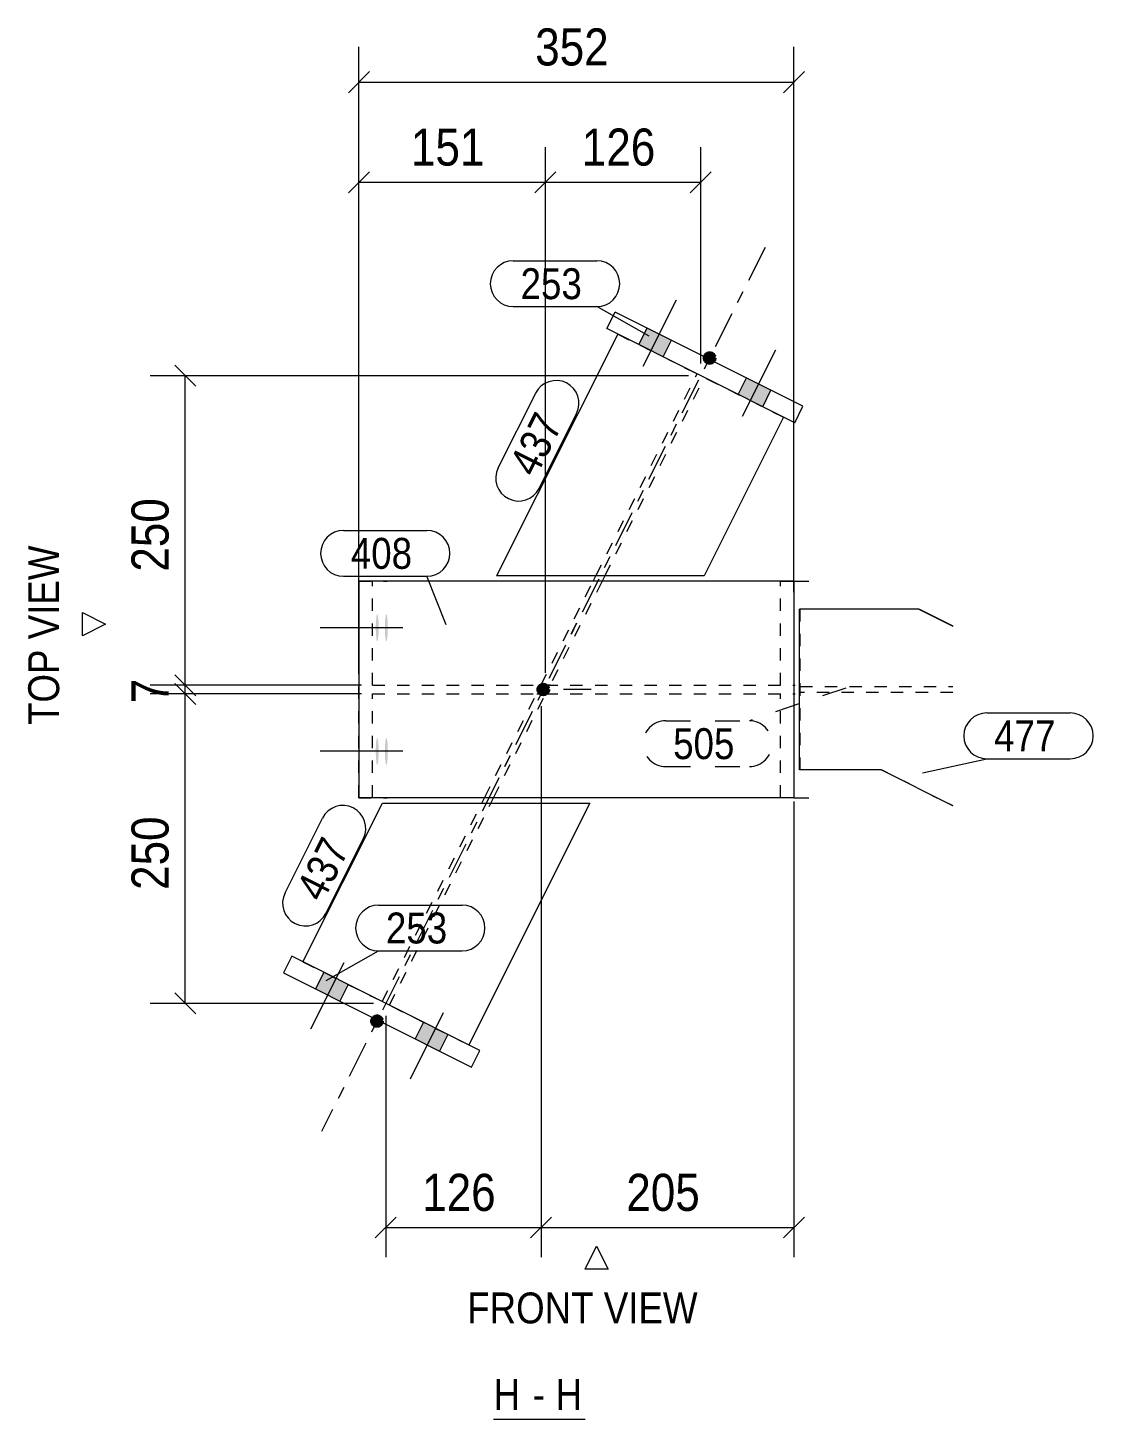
# Model space of a CAD drawing. Header units: millimetres. Extents: x 2 to 825, y 1 to 579.
# Drawn here: x 591.3 to 677.4, y 122.7 to 235.2 of the extents above; entities that cross this region are included whole.
import ezdxf

# ---------------------------------------------------------------- set-up
doc = ezdxf.new("R2010")
doc.units = ezdxf.units.MM
for name, pattern in [('XKITLINE00', [0]), ('XKITLINE01', [4, 1, -1, 1, -1]), ('XKITLINE02', [4, 2, -2]), ('XKITLINE03', [6, 3, -1, 1, -1])]:
    doc.linetypes.add(name, pattern=pattern)
for name, color, linetype, lineweight in [('Bolt', 3, 'Continuous', 0), ('Dimensions', 7, 'Continuous', 0), ('OtherObjectType', 7, 'Continuous', 0), ('Part', 2, 'Continuous', 0), ('PartMark', 7, 'Continuous', 0)]:
    doc.layers.add(name, color=color, linetype=linetype, lineweight=lineweight)
doc.styles.add('ARIAL', font='ARIAL.TTF')

# ---------------------------------------------------------------- blocks, each defined once
blk = doc.blocks.new('*A142')
at = {"layer": 'Bolt'}
for points in [[(619.43, 186.75), (619.43, 186.8), (619.43, 186.86), (619.43, 186.91), (619.43, 186.96), (619.44, 187.01), (619.44, 187.07), (619.44, 187.12), (619.44, 187.17), (619.44, 187.21), (619.45, 187.26), (619.45, 187.31), (619.45, 187.35), (619.46, 187.39), (619.46, 187.43), (619.46, 187.47), (619.47, 187.51), (619.47, 187.55), (619.48, 187.58), (619.48, 187.61), (619.49, 187.64), (619.49, 187.67), (619.5, 187.69), (619.5, 187.71), (619.51, 187.73), (619.51, 187.75), (619.52, 187.76), (619.52, 187.77), (619.53, 187.78), (619.53, 187.79), (619.54, 187.79), (619.55, 187.8), (619.55, 187.79), (619.56, 187.79), (619.56, 187.78), (619.57, 187.77), (619.57, 187.76), (619.58, 187.75), (619.58, 187.73), (619.59, 187.71), (619.6, 187.69), (619.6, 187.67), (619.61, 187.64), (619.61, 187.61), (619.61, 187.58), (619.62, 187.55), (619.62, 187.51), (619.63, 187.47), (619.63, 187.43), (619.63, 187.39), (619.64, 187.35), (619.64, 187.31), (619.64, 187.26), (619.65, 187.21), (619.65, 187.17), (619.65, 187.12), (619.65, 187.07), (619.66, 187.01), (619.66, 186.96), (619.66, 186.91), (619.66, 186.86), (619.66, 186.8), (619.66, 186.75), (619.66, 186.7), (619.66, 186.64), (619.66, 186.59), (619.66, 186.53), (619.66, 186.48), (619.66, 186.43), (619.66, 186.38), (619.65, 186.33), (619.65, 186.27), (619.65, 186.23), (619.65, 186.18), (619.64, 186.13), (619.64, 186.08), (619.64, 186.04), (619.63, 186), (619.63, 185.96), (619.63, 185.92), (619.62, 185.88), (619.62, 185.85), (619.61, 185.81), (619.61, 185.78), (619.61, 185.75), (619.6, 185.73), (619.6, 185.7), (619.59, 185.68), (619.58, 185.66), (619.58, 185.64), (619.57, 185.63), (619.57, 185.62), (619.56, 185.61), (619.56, 185.6), (619.55, 185.6), (619.55, 185.6), (619.54, 185.6), (619.53, 185.6), (619.53, 185.61), (619.52, 185.62), (619.52, 185.63), (619.51, 185.64), (619.51, 185.66), (619.5, 185.68), (619.5, 185.7), (619.49, 185.73), (619.49, 185.75), (619.48, 185.78), (619.48, 185.81), (619.47, 185.85), (619.47, 185.88), (619.46, 185.92), (619.46, 185.96), (619.46, 186), (619.45, 186.04), (619.45, 186.08), (619.45, 186.13), (619.44, 186.18), (619.44, 186.23), (619.44, 186.27), (619.44, 186.33), (619.44, 186.38), (619.43, 186.43), (619.43, 186.48), (619.43, 186.53), (619.43, 186.59), (619.43, 186.64), (619.43, 186.7)], [(620.16, 186.75), (620.17, 186.8), (620.17, 186.86), (620.17, 186.91), (620.17, 186.96), (620.17, 187.01), (620.17, 187.07), (620.17, 187.12), (620.18, 187.17), (620.18, 187.21), (620.18, 187.26), (620.18, 187.31), (620.19, 187.35), (620.19, 187.39), (620.19, 187.43), (620.2, 187.47), (620.2, 187.51), (620.21, 187.55), (620.21, 187.58), (620.22, 187.61), (620.22, 187.64), (620.23, 187.67), (620.23, 187.69), (620.24, 187.71), (620.24, 187.73), (620.25, 187.75), (620.25, 187.76), (620.26, 187.77), (620.26, 187.78), (620.27, 187.79), (620.27, 187.79), (620.28, 187.8), (620.29, 187.79), (620.29, 187.79), (620.3, 187.78), (620.3, 187.77), (620.31, 187.76), (620.31, 187.75), (620.32, 187.73), (620.32, 187.71), (620.33, 187.69), (620.33, 187.67), (620.34, 187.64), (620.34, 187.61), (620.35, 187.58), (620.35, 187.55), (620.36, 187.51), (620.36, 187.47), (620.37, 187.43), (620.37, 187.39), (620.37, 187.35), (620.38, 187.31), (620.38, 187.26), (620.38, 187.21), (620.38, 187.17), (620.39, 187.12), (620.39, 187.07), (620.39, 187.01), (620.39, 186.96), (620.39, 186.91), (620.39, 186.86), (620.39, 186.8), (620.4, 186.75), (620.4, 186.7), (620.4, 186.64), (620.39, 186.59), (620.39, 186.53), (620.39, 186.48), (620.39, 186.43), (620.39, 186.38), (620.39, 186.33), (620.39, 186.27), (620.38, 186.23), (620.38, 186.18), (620.38, 186.13), (620.38, 186.08), (620.37, 186.04), (620.37, 186), (620.37, 185.96), (620.36, 185.92), (620.36, 185.88), (620.35, 185.85), (620.35, 185.81), (620.34, 185.78), (620.34, 185.75), (620.33, 185.73), (620.33, 185.7), (620.32, 185.68), (620.32, 185.66), (620.31, 185.64), (620.31, 185.63), (620.3, 185.62), (620.3, 185.61), (620.29, 185.6), (620.29, 185.6), (620.28, 185.6), (620.27, 185.6), (620.27, 185.6), (620.26, 185.61), (620.26, 185.62), (620.25, 185.63), (620.25, 185.64), (620.24, 185.66), (620.24, 185.68), (620.23, 185.7), (620.23, 185.73), (620.22, 185.75), (620.22, 185.78), (620.21, 185.81), (620.21, 185.85), (620.2, 185.88), (620.2, 185.92), (620.19, 185.96), (620.19, 186), (620.19, 186.04), (620.18, 186.08), (620.18, 186.13), (620.18, 186.18), (620.18, 186.23), (620.17, 186.27), (620.17, 186.33), (620.17, 186.38), (620.17, 186.43), (620.17, 186.48), (620.17, 186.53), (620.17, 186.59), (620.16, 186.64), (620.16, 186.7)], [(619.43, 176.75), (619.43, 176.8), (619.43, 176.86), (619.43, 176.91), (619.43, 176.96), (619.44, 177.01), (619.44, 177.07), (619.44, 177.12), (619.44, 177.17), (619.44, 177.21), (619.45, 177.26), (619.45, 177.31), (619.45, 177.35), (619.46, 177.39), (619.46, 177.43), (619.46, 177.47), (619.47, 177.51), (619.47, 177.55), (619.48, 177.58), (619.48, 177.61), (619.49, 177.64), (619.49, 177.67), (619.5, 177.69), (619.5, 177.71), (619.51, 177.73), (619.51, 177.75), (619.52, 177.76), (619.52, 177.77), (619.53, 177.78), (619.53, 177.79), (619.54, 177.79), (619.55, 177.8), (619.55, 177.79), (619.56, 177.79), (619.56, 177.78), (619.57, 177.77), (619.57, 177.76), (619.58, 177.75), (619.58, 177.73), (619.59, 177.71), (619.6, 177.69), (619.6, 177.67), (619.61, 177.64), (619.61, 177.61), (619.61, 177.58), (619.62, 177.55), (619.62, 177.51), (619.63, 177.47), (619.63, 177.43), (619.63, 177.39), (619.64, 177.35), (619.64, 177.31), (619.64, 177.26), (619.65, 177.21), (619.65, 177.17), (619.65, 177.12), (619.65, 177.07), (619.66, 177.01), (619.66, 176.96), (619.66, 176.91), (619.66, 176.86), (619.66, 176.8), (619.66, 176.75), (619.66, 176.7), (619.66, 176.64), (619.66, 176.59), (619.66, 176.53), (619.66, 176.48), (619.66, 176.43), (619.66, 176.38), (619.65, 176.33), (619.65, 176.27), (619.65, 176.23), (619.65, 176.18), (619.64, 176.13), (619.64, 176.08), (619.64, 176.04), (619.63, 176), (619.63, 175.96), (619.63, 175.92), (619.62, 175.88), (619.62, 175.85), (619.61, 175.81), (619.61, 175.78), (619.61, 175.75), (619.6, 175.73), (619.6, 175.7), (619.59, 175.68), (619.58, 175.66), (619.58, 175.64), (619.57, 175.63), (619.57, 175.62), (619.56, 175.61), (619.56, 175.6), (619.55, 175.6), (619.55, 175.6), (619.54, 175.6), (619.53, 175.6), (619.53, 175.61), (619.52, 175.62), (619.52, 175.63), (619.51, 175.64), (619.51, 175.66), (619.5, 175.68), (619.5, 175.7), (619.49, 175.73), (619.49, 175.75), (619.48, 175.78), (619.48, 175.81), (619.47, 175.85), (619.47, 175.88), (619.46, 175.92), (619.46, 175.96), (619.46, 176), (619.45, 176.04), (619.45, 176.08), (619.45, 176.13), (619.44, 176.18), (619.44, 176.23), (619.44, 176.27), (619.44, 176.33), (619.44, 176.38), (619.43, 176.43), (619.43, 176.48), (619.43, 176.53), (619.43, 176.59), (619.43, 176.64), (619.43, 176.7)], [(620.16, 176.75), (620.17, 176.8), (620.17, 176.86), (620.17, 176.91), (620.17, 176.96), (620.17, 177.01), (620.17, 177.07), (620.17, 177.12), (620.18, 177.17), (620.18, 177.21), (620.18, 177.26), (620.18, 177.31), (620.19, 177.35), (620.19, 177.39), (620.19, 177.43), (620.2, 177.47), (620.2, 177.51), (620.21, 177.55), (620.21, 177.58), (620.22, 177.61), (620.22, 177.64), (620.23, 177.67), (620.23, 177.69), (620.24, 177.71), (620.24, 177.73), (620.25, 177.75), (620.25, 177.76), (620.26, 177.77), (620.26, 177.78), (620.27, 177.79), (620.27, 177.79), (620.28, 177.8), (620.29, 177.79), (620.29, 177.79), (620.3, 177.78), (620.3, 177.77), (620.31, 177.76), (620.31, 177.75), (620.32, 177.73), (620.32, 177.71), (620.33, 177.69), (620.33, 177.67), (620.34, 177.64), (620.34, 177.61), (620.35, 177.58), (620.35, 177.55), (620.36, 177.51), (620.36, 177.47), (620.37, 177.43), (620.37, 177.39), (620.37, 177.35), (620.38, 177.31), (620.38, 177.26), (620.38, 177.21), (620.38, 177.17), (620.39, 177.12), (620.39, 177.07), (620.39, 177.01), (620.39, 176.96), (620.39, 176.91), (620.39, 176.86), (620.39, 176.8), (620.4, 176.75), (620.4, 176.7), (620.4, 176.64), (620.39, 176.59), (620.39, 176.53), (620.39, 176.48), (620.39, 176.43), (620.39, 176.38), (620.39, 176.33), (620.39, 176.27), (620.38, 176.23), (620.38, 176.18), (620.38, 176.13), (620.38, 176.08), (620.37, 176.04), (620.37, 176), (620.37, 175.96), (620.36, 175.92), (620.36, 175.88), (620.35, 175.85), (620.35, 175.81), (620.34, 175.78), (620.34, 175.75), (620.33, 175.73), (620.33, 175.7), (620.32, 175.68), (620.32, 175.66), (620.31, 175.64), (620.31, 175.63), (620.3, 175.62), (620.3, 175.61), (620.29, 175.6), (620.29, 175.6), (620.28, 175.6), (620.27, 175.6), (620.27, 175.6), (620.26, 175.61), (620.26, 175.62), (620.25, 175.63), (620.25, 175.64), (620.24, 175.66), (620.24, 175.68), (620.23, 175.7), (620.23, 175.73), (620.22, 175.75), (620.22, 175.78), (620.21, 175.81), (620.21, 175.85), (620.2, 175.88), (620.2, 175.92), (620.19, 175.96), (620.19, 176), (620.19, 176.04), (620.18, 176.08), (620.18, 176.13), (620.18, 176.18), (620.18, 176.23), (620.17, 176.27), (620.17, 176.33), (620.17, 176.38), (620.17, 176.43), (620.17, 176.48), (620.17, 176.53), (620.17, 176.59), (620.16, 176.64), (620.16, 176.7)]]:
    blk.add_hatch(color=3, dxfattribs=at).paths.add_polyline_path(points, flags=17)
at = {"layer": 'Bolt', "color": 3, "linetype": 'XKITLINE00', "lineweight": 0}
for p, q in [((620.89, 186.7), (614.92, 186.7)), ((621.62, 186.7), (615.66, 186.7)), ((620.89, 176.7), (614.92, 176.7)), ((621.62, 176.7), (615.66, 176.7))]:
    blk.add_line(p, q, dxfattribs=at)
blk = doc.blocks.new('*A143')
at = {"layer": 'Bolt'}
for points in [[(614.56, 157.48), (615.24, 158.82), (617.2, 157.83), (616.53, 156.49)], [(622.61, 153.45), (623.28, 154.79), (625.25, 153.8), (624.58, 152.46)]]:
    blk.add_hatch(color=3, dxfattribs=at).paths.add_polyline_path(points, flags=17)
at = {"layer": 'Bolt', "color": 3, "linetype": 'XKITLINE00', "lineweight": 0}
for p, q in [((616.85, 159.58), (614.16, 154.22)), ((615.24, 158.82), (614.56, 157.48)), ((617.2, 157.83), (616.53, 156.49)), ((624.89, 155.54), (622.2, 150.18)), ((623.28, 154.79), (622.61, 153.45)), ((625.25, 153.8), (624.58, 152.46))]:
    blk.add_line(p, q, dxfattribs=at)
blk = doc.blocks.new('*A144')
at = {"layer": 'Bolt'}
for points in [[(640.7, 209.59), (641.38, 210.93), (643.34, 209.95), (642.67, 208.61)], [(648.75, 205.56), (649.42, 206.9), (651.39, 205.91), (650.72, 204.57)]]:
    blk.add_hatch(color=3, dxfattribs=at).paths.add_polyline_path(points, flags=17)
at = {"layer": 'Bolt', "color": 3, "linetype": 'XKITLINE00', "lineweight": 0}
for p, q in [((641.06, 207.85), (643.75, 213.21)), ((640.7, 209.59), (641.38, 210.93)), ((642.67, 208.61), (643.34, 209.95)), ((649.1, 203.81), (651.79, 209.18)), ((648.75, 205.56), (649.42, 206.9)), ((650.72, 204.57), (651.39, 205.91))]:
    blk.add_line(p, q, dxfattribs=at)
blk = doc.blocks.new('*A145')
at = {"layer": 'Part', "color": 7, "linetype": 'XKITLINE01', "lineweight": 0}
for p, q in [((618.06, 190.45), (620.36, 190.45)), ((618.06, 172.95), (618.06, 190.45)), ((619.16, 182.05), (619.16, 190.45)), ((652.15, 190.45), (653.25, 190.45)), ((652.15, 182.05), (652.15, 190.45)), ((653.25, 190.45), (653.25, 172.95)), ((619.16, 182.05), (653.34, 182.05)), ((619.16, 181.35), (653.34, 181.35)), ((619.16, 172.95), (619.16, 181.35)), ((652.15, 172.95), (652.15, 181.35)), ((618.06, 172.95), (620.36, 172.95)), ((653.25, 172.95), (652.15, 172.95))]:
    blk.add_line(p, q, dxfattribs=at)
at = {"layer": 'Part', "color": 2, "linetype": 'XKITLINE00', "lineweight": 0}
for p, q in [((653.25, 190.45), (654.45, 190.45)), ((653.25, 172.95), (654.45, 172.95))]:
    blk.add_line(p, q, dxfattribs=at)
at = {"layer": 'Part', "color": 7, "linetype": 'XKITLINE03', "lineweight": 0}
blk.add_line((636.85, 181.7), (634.61, 181.7), dxfattribs=at)
blk = doc.blocks.new('*A146')
at = {"layer": 'Part', "color": 2, "linetype": 'XKITLINE00', "lineweight": 0}
for p, q in [((612.65, 160.12), (611.97, 158.78)), ((612.65, 160.12), (612.65, 160.12)), ((627.84, 152.5), (612.65, 160.12)), ((611.97, 158.78), (611.97, 158.78)), ((611.97, 158.78), (627.17, 151.16)), ((627.17, 151.16), (627.84, 152.5)), ((627.84, 152.5), (627.84, 152.5)), ((627.17, 151.16), (627.17, 151.16))]:
    blk.add_line(p, q, dxfattribs=at)
blk = doc.blocks.new('*A147')
at = {"layer": 'Part', "color": 2, "linetype": 'XKITLINE00', "lineweight": 0}
for p, q in [((638.11, 210.89), (638.78, 212.23)), ((653.98, 204.61), (638.78, 212.23)), ((653.31, 203.27), (638.11, 210.89)), ((653.31, 203.27), (653.98, 204.61))]:
    blk.add_line(p, q, dxfattribs=at)
blk = doc.blocks.new('*A148')
at = {"layer": 'Part'}
for points in [[(646.4, 208.01), (646.38, 208.01), (646.35, 208.02), (646.33, 208.02), (646.31, 208.03), (646.28, 208.03), (646.26, 208.04), (646.24, 208.05), (646.21, 208.06), (646.19, 208.07), (646.17, 208.08), (646.15, 208.1), (646.13, 208.11), (646.11, 208.12), (646.09, 208.14), (646.07, 208.16), (646.06, 208.18), (646.04, 208.19), (646.03, 208.21), (646.01, 208.23), (646, 208.25), (645.99, 208.28), (645.98, 208.3), (645.97, 208.32), (645.96, 208.34), (645.95, 208.37), (645.94, 208.39), (645.94, 208.41), (645.93, 208.44), (645.93, 208.46), (645.93, 208.49), (645.93, 208.51), (645.93, 208.54), (645.93, 208.56), (645.93, 208.58), (645.94, 208.61), (645.94, 208.63), (645.95, 208.66), (645.96, 208.68), (645.97, 208.7), (645.98, 208.72), (645.99, 208.75), (646, 208.77), (646.01, 208.79), (646.03, 208.81), (646.04, 208.83), (646.06, 208.85), (646.07, 208.86), (646.09, 208.88), (646.11, 208.9), (646.13, 208.91), (646.15, 208.93), (646.17, 208.94), (646.19, 208.95), (646.21, 208.96), (646.24, 208.97), (646.26, 208.98), (646.28, 208.99), (646.31, 209), (646.33, 209), (646.35, 209.01), (646.38, 209.01), (646.4, 209.01), (646.43, 209.01), (646.45, 209.01), (646.48, 209.01), (646.5, 209.01), (646.52, 209), (646.55, 209), (646.57, 208.99), (646.6, 208.98), (646.62, 208.97), (646.64, 208.96), (646.66, 208.95), (646.68, 208.94), (646.71, 208.93), (646.73, 208.91), (646.74, 208.9), (646.76, 208.88), (646.78, 208.86), (646.8, 208.85), (646.81, 208.83), (646.83, 208.81), (646.84, 208.79), (646.86, 208.77), (646.87, 208.75), (646.88, 208.72), (646.89, 208.7), (646.9, 208.68), (646.91, 208.66), (646.91, 208.63), (646.92, 208.61), (646.92, 208.58), (646.92, 208.56), (646.93, 208.54), (646.93, 208.51), (646.93, 208.49), (646.92, 208.46), (646.92, 208.44), (646.92, 208.41), (646.91, 208.39), (646.91, 208.37), (646.9, 208.34), (646.89, 208.32), (646.88, 208.3), (646.87, 208.28), (646.86, 208.25), (646.84, 208.23), (646.83, 208.21), (646.81, 208.19), (646.8, 208.18), (646.78, 208.16), (646.76, 208.14), (646.74, 208.12), (646.73, 208.11), (646.71, 208.1), (646.68, 208.08), (646.66, 208.07), (646.64, 208.06), (646.62, 208.05), (646.6, 208.04), (646.57, 208.03), (646.55, 208.03), (646.52, 208.02), (646.5, 208.02), (646.48, 208.01), (646.45, 208.01), (646.43, 208.01)], [(632.95, 181.2), (632.93, 181.2), (632.9, 181.2), (632.88, 181.21), (632.86, 181.21), (632.83, 181.22), (632.81, 181.22), (632.79, 181.23), (632.76, 181.24), (632.74, 181.25), (632.72, 181.27), (632.7, 181.28), (632.68, 181.29), (632.66, 181.31), (632.64, 181.33), (632.62, 181.34), (632.61, 181.36), (632.59, 181.38), (632.57, 181.4), (632.56, 181.42), (632.55, 181.44), (632.54, 181.46), (632.52, 181.48), (632.51, 181.5), (632.51, 181.53), (632.5, 181.55), (632.49, 181.57), (632.49, 181.6), (632.48, 181.62), (632.48, 181.65), (632.48, 181.67), (632.48, 181.7), (632.48, 181.72), (632.48, 181.74), (632.48, 181.77), (632.49, 181.79), (632.49, 181.82), (632.5, 181.84), (632.51, 181.86), (632.51, 181.89), (632.52, 181.91), (632.54, 181.93), (632.55, 181.95), (632.56, 181.97), (632.57, 181.99), (632.59, 182.01), (632.61, 182.03), (632.62, 182.05), (632.64, 182.07), (632.66, 182.08), (632.68, 182.1), (632.7, 182.11), (632.72, 182.12), (632.74, 182.14), (632.76, 182.15), (632.79, 182.16), (632.81, 182.17), (632.83, 182.17), (632.86, 182.18), (632.88, 182.19), (632.9, 182.19), (632.93, 182.19), (632.95, 182.19), (632.98, 182.2), (633, 182.19), (633.03, 182.19), (633.05, 182.19), (633.07, 182.19), (633.1, 182.18), (633.12, 182.17), (633.14, 182.17), (633.17, 182.16), (633.19, 182.15), (633.21, 182.14), (633.23, 182.12), (633.25, 182.11), (633.27, 182.1), (633.29, 182.08), (633.31, 182.07), (633.33, 182.05), (633.35, 182.03), (633.36, 182.01), (633.38, 181.99), (633.39, 181.97), (633.41, 181.95), (633.42, 181.93), (633.43, 181.91), (633.44, 181.89), (633.45, 181.86), (633.45, 181.84), (633.46, 181.82), (633.47, 181.79), (633.47, 181.77), (633.47, 181.74), (633.48, 181.72), (633.48, 181.7), (633.48, 181.67), (633.47, 181.65), (633.47, 181.62), (633.47, 181.6), (633.46, 181.57), (633.45, 181.55), (633.45, 181.53), (633.44, 181.5), (633.43, 181.48), (633.42, 181.46), (633.41, 181.44), (633.39, 181.42), (633.38, 181.4), (633.36, 181.38), (633.35, 181.36), (633.33, 181.34), (633.31, 181.33), (633.29, 181.31), (633.27, 181.29), (633.25, 181.28), (633.23, 181.27), (633.21, 181.25), (633.19, 181.24), (633.17, 181.23), (633.14, 181.22), (633.12, 181.22), (633.1, 181.21), (633.07, 181.21), (633.05, 181.2), (633.03, 181.2), (633, 181.2), (632.98, 181.2)]]:
    blk.add_hatch(color=1, dxfattribs=at).paths.add_polyline_path(points, flags=17)
at = {"layer": 'Part', "color": 1, "linetype": 'XKITLINE03', "lineweight": 0}
blk.add_line((650.91, 217.45), (628.49, 172.76), dxfattribs=at)
at = {"layer": 'Part', "color": 2, "linetype": 'XKITLINE00', "lineweight": 0}
for p, q in [((639.01, 210.44), (629.2, 190.89)), ((652.41, 203.72), (645.98, 190.89)), ((645.98, 190.89), (629.2, 190.89)), ((637, 190.45), (637.23, 190.89)), ((637.95, 190.89), (637.73, 190.45))]:
    blk.add_line(p, q, dxfattribs=at)
at = {"layer": 'Part', "color": 7, "linetype": 'XKITLINE01', "lineweight": 0}
for p, q in [((639.01, 210.44), (652.41, 203.72)), ((637.23, 190.89), (645.42, 207.23)), ((637.95, 190.89), (646, 206.94)), ((632.79, 182.05), (637, 190.45)), ((637.73, 190.45), (633.52, 182.05)), ((633.52, 182.05), (632.79, 182.05))]:
    blk.add_line(p, q, dxfattribs=at)
at = {"layer": 'Part', "color": 1, "linetype": 'XKITLINE03', "lineweight": 0}
for centre in [(646.43, 208.51), (632.98, 181.7)]:
    blk.add_circle(centre, 0.5, dxfattribs=at)
blk = doc.blocks.new('*A149')
at = {"layer": 'Part'}
for points in [[(632.95, 181.2), (632.93, 181.2), (632.9, 181.2), (632.88, 181.21), (632.86, 181.21), (632.83, 181.22), (632.81, 181.22), (632.79, 181.23), (632.76, 181.24), (632.74, 181.25), (632.72, 181.27), (632.7, 181.28), (632.68, 181.29), (632.66, 181.31), (632.64, 181.33), (632.62, 181.34), (632.61, 181.36), (632.59, 181.38), (632.57, 181.4), (632.56, 181.42), (632.55, 181.44), (632.54, 181.46), (632.52, 181.48), (632.51, 181.5), (632.51, 181.53), (632.5, 181.55), (632.49, 181.57), (632.49, 181.6), (632.48, 181.62), (632.48, 181.65), (632.48, 181.67), (632.48, 181.7), (632.48, 181.72), (632.48, 181.74), (632.48, 181.77), (632.49, 181.79), (632.49, 181.82), (632.5, 181.84), (632.51, 181.86), (632.51, 181.89), (632.52, 181.91), (632.54, 181.93), (632.55, 181.95), (632.56, 181.97), (632.57, 181.99), (632.59, 182.01), (632.61, 182.03), (632.62, 182.05), (632.64, 182.07), (632.66, 182.08), (632.68, 182.1), (632.7, 182.11), (632.72, 182.12), (632.74, 182.14), (632.76, 182.15), (632.79, 182.16), (632.81, 182.17), (632.83, 182.17), (632.86, 182.18), (632.88, 182.19), (632.9, 182.19), (632.93, 182.19), (632.95, 182.19), (632.98, 182.2), (633, 182.19), (633.03, 182.19), (633.05, 182.19), (633.07, 182.19), (633.1, 182.18), (633.12, 182.17), (633.14, 182.17), (633.17, 182.16), (633.19, 182.15), (633.21, 182.14), (633.23, 182.12), (633.25, 182.11), (633.27, 182.1), (633.29, 182.08), (633.31, 182.07), (633.33, 182.05), (633.35, 182.03), (633.36, 182.01), (633.38, 181.99), (633.39, 181.97), (633.41, 181.95), (633.42, 181.93), (633.43, 181.91), (633.44, 181.89), (633.45, 181.86), (633.45, 181.84), (633.46, 181.82), (633.47, 181.79), (633.47, 181.77), (633.47, 181.74), (633.48, 181.72), (633.48, 181.7), (633.48, 181.67), (633.47, 181.65), (633.47, 181.62), (633.47, 181.6), (633.46, 181.57), (633.45, 181.55), (633.45, 181.53), (633.44, 181.5), (633.43, 181.48), (633.42, 181.46), (633.41, 181.44), (633.39, 181.42), (633.38, 181.4), (633.36, 181.38), (633.35, 181.36), (633.33, 181.34), (633.31, 181.33), (633.29, 181.31), (633.27, 181.29), (633.25, 181.28), (633.23, 181.27), (633.21, 181.25), (633.19, 181.24), (633.17, 181.23), (633.14, 181.22), (633.12, 181.22), (633.1, 181.21), (633.07, 181.21), (633.05, 181.2), (633.03, 181.2), (633, 181.2), (632.98, 181.2)], [(619.5, 154.38), (619.48, 154.38), (619.45, 154.39), (619.43, 154.39), (619.4, 154.39), (619.38, 154.4), (619.36, 154.41), (619.33, 154.42), (619.31, 154.43), (619.29, 154.44), (619.27, 154.45), (619.25, 154.46), (619.23, 154.48), (619.21, 154.49), (619.19, 154.51), (619.17, 154.53), (619.16, 154.54), (619.14, 154.56), (619.12, 154.58), (619.11, 154.6), (619.1, 154.62), (619.08, 154.64), (619.07, 154.67), (619.06, 154.69), (619.05, 154.71), (619.05, 154.73), (619.04, 154.76), (619.04, 154.78), (619.03, 154.81), (619.03, 154.83), (619.03, 154.86), (619.03, 154.88), (619.03, 154.9), (619.03, 154.93), (619.03, 154.95), (619.04, 154.98), (619.04, 155), (619.05, 155.03), (619.05, 155.05), (619.06, 155.07), (619.07, 155.09), (619.08, 155.12), (619.1, 155.14), (619.11, 155.16), (619.12, 155.18), (619.14, 155.2), (619.16, 155.22), (619.17, 155.23), (619.19, 155.25), (619.21, 155.27), (619.23, 155.28), (619.25, 155.3), (619.27, 155.31), (619.29, 155.32), (619.31, 155.33), (619.33, 155.34), (619.36, 155.35), (619.38, 155.36), (619.4, 155.37), (619.43, 155.37), (619.45, 155.37), (619.48, 155.38), (619.5, 155.38), (619.53, 155.38), (619.55, 155.38), (619.57, 155.38), (619.6, 155.37), (619.62, 155.37), (619.65, 155.37), (619.67, 155.36), (619.69, 155.35), (619.72, 155.34), (619.74, 155.33), (619.76, 155.32), (619.78, 155.31), (619.8, 155.3), (619.82, 155.28), (619.84, 155.27), (619.86, 155.25), (619.88, 155.23), (619.9, 155.22), (619.91, 155.2), (619.93, 155.18), (619.94, 155.16), (619.95, 155.14), (619.97, 155.12), (619.98, 155.09), (619.99, 155.07), (620, 155.05), (620, 155.03), (620.01, 155), (620.02, 154.98), (620.02, 154.95), (620.02, 154.93), (620.03, 154.9), (620.03, 154.88), (620.03, 154.86), (620.02, 154.83), (620.02, 154.81), (620.02, 154.78), (620.01, 154.76), (620, 154.73), (620, 154.71), (619.99, 154.69), (619.98, 154.67), (619.97, 154.64), (619.95, 154.62), (619.94, 154.6), (619.93, 154.58), (619.91, 154.56), (619.9, 154.54), (619.88, 154.53), (619.86, 154.51), (619.84, 154.49), (619.82, 154.48), (619.8, 154.46), (619.78, 154.45), (619.76, 154.44), (619.74, 154.43), (619.72, 154.42), (619.69, 154.41), (619.67, 154.4), (619.65, 154.39), (619.62, 154.39), (619.6, 154.39), (619.57, 154.38), (619.55, 154.38), (619.53, 154.38)]]:
    blk.add_hatch(color=1, dxfattribs=at).paths.add_polyline_path(points, flags=17)
at = {"layer": 'Part', "color": 1, "linetype": 'XKITLINE03', "lineweight": 0}
blk.add_line((637.46, 190.63), (615.04, 145.94), dxfattribs=at)
at = {"layer": 'Part', "color": 7, "linetype": 'XKITLINE01', "lineweight": 0}
for p, q in [((628.22, 172.95), (632.44, 181.35)), ((628.95, 172.95), (633.16, 181.35)), ((632.44, 181.35), (633.16, 181.35)), ((619.95, 156.46), (628, 172.5)), ((620.53, 156.16), (628.73, 172.5)), ((613.54, 159.67), (626.95, 152.95))]:
    blk.add_line(p, q, dxfattribs=at)
at = {"layer": 'Part', "color": 2, "linetype": 'XKITLINE00', "lineweight": 0}
for p, q in [((613.54, 159.67), (619.97, 172.5)), ((619.97, 172.5), (636.75, 172.5)), ((636.75, 172.5), (626.95, 152.95)), ((628, 172.5), (628.22, 172.95)), ((628.73, 172.5), (628.95, 172.95))]:
    blk.add_line(p, q, dxfattribs=at)
at = {"layer": 'Part', "color": 1, "linetype": 'XKITLINE03', "lineweight": 0}
for centre in [(632.98, 181.7), (619.53, 154.88)]:
    blk.add_circle(centre, 0.5, dxfattribs=at)
blk = doc.blocks.new('*A150')
at = {"layer": 'Part', "color": 2, "linetype": 'XKITLINE00', "lineweight": 0}
for p, q in [((653.25, 190.45), (618.06, 190.45)), ((618.06, 190.45), (618.06, 172.95)), ((653.25, 190.45), (653.25, 172.95)), ((653.25, 172.95), (618.06, 172.95))]:
    blk.add_line(p, q, dxfattribs=at)
blk = doc.blocks.new('*A151')
at = {"layer": 'Part', "color": 7, "linetype": 'XKITLINE01', "lineweight": 0}
for p, q in [((653.75, 181.95), (666.09, 181.95)), ((653.75, 181.45), (653.75, 181.95)), ((666.09, 181.45), (653.75, 181.45))]:
    blk.add_line(p, q, dxfattribs=at)
blk = doc.blocks.new('*A152')
at = {"layer": 'Part', "color": 2, "linetype": 'XKITLINE00', "lineweight": 0}
for p, q in [((653.7, 175.2), (653.7, 188.2)), ((663.34, 188.2), (653.7, 188.2)), ((663.34, 188.2), (666.09, 186.81)), ((663.34, 188.2), (663.4, 188.2)), ((663.4, 188.2), (666.09, 186.84)), ((660.3, 175.2), (653.7, 175.2)), ((660.3, 175.2), (660.35, 175.2)), ((660.3, 175.2), (660.35, 175.2)), ((666.09, 172.29), (660.3, 175.2))]:
    blk.add_line(p, q, dxfattribs=at)
at = {"layer": 'Part', "color": 7, "linetype": 'XKITLINE01', "lineweight": 0}
for p, q in [((653.75, 175.2), (653.75, 188.2)), ((660.35, 175.2), (666.09, 172.31))]:
    blk.add_line(p, q, dxfattribs=at)
blk = doc.blocks.new('*A348')
at = {"layer": 'Dimensions', "color": 7, "linetype": 'XKITLINE00', "lineweight": 0}
for p, q in [((618.26, 181.35), (601.17, 181.35)), ((603.18, 182.19), (604.87, 180.5)), ((604.02, 156.31), (604.02, 181.35)), ((603.18, 157.16), (604.87, 155.46)), ((619.24, 156.31), (601.17, 156.31))]:
    blk.add_line(p, q, dxfattribs=at)
at = {"layer": 'Dimensions', "color": 3}
for p in [(604.02, 181.35), (604.02, 156.31)]:
    blk.add_point(p, dxfattribs=at)
at = {"layer": 'Dimensions', "color": 3, "style": 'ARIAL', "width": 0.85}
blk.add_text('250', height=3, rotation=90.0002, dxfattribs=at).set_placement((602.67, 165.49))
blk = doc.blocks.new('*A349')
at = {"layer": 'Dimensions', "color": 7, "linetype": 'XKITLINE00', "lineweight": 0}
for p, q in [((603.18, 182.89), (604.87, 181.2)), ((618.26, 182.05), (601.17, 182.05)), ((618.26, 181.35), (601.17, 181.35)), ((603.18, 182.19), (604.87, 180.5)), ((604.02, 181.35), (604.02, 182.05))]:
    blk.add_line(p, q, dxfattribs=at)
at = {"layer": 'Dimensions', "color": 3}
for p in [(604.02, 182.05), (604.02, 181.35)]:
    blk.add_point(p, dxfattribs=at)
at = {"layer": 'Dimensions', "color": 3, "style": 'ARIAL', "width": 0.85}
blk.add_text('7', height=3, rotation=90.0002, dxfattribs=at).set_placement((602.67, 180.58))
blk = doc.blocks.new('*A350')
at = {"layer": 'Dimensions', "color": 7, "linetype": 'XKITLINE00', "lineweight": 0}
for p, q in [((644.71, 207.08), (601.17, 207.08)), ((603.18, 207.93), (604.87, 206.23)), ((604.02, 182.05), (604.02, 207.08)), ((603.18, 182.89), (604.87, 181.2)), ((618.26, 182.05), (601.17, 182.05))]:
    blk.add_line(p, q, dxfattribs=at)
at = {"layer": 'Dimensions', "color": 3}
for p in [(604.02, 207.08), (604.02, 182.05)]:
    blk.add_point(p, dxfattribs=at)
at = {"layer": 'Dimensions', "color": 3, "style": 'ARIAL', "width": 0.85}
blk.add_text('250', height=3, rotation=90.0002, dxfattribs=at).set_placement((602.67, 191.23))
blk = doc.blocks.new('*A351')
at = {"layer": 'Dimensions', "color": 7, "linetype": 'XKITLINE00', "lineweight": 0}
for p, q in [((632.8, 180.35), (632.8, 135.78)), ((620.24, 155.31), (620.24, 135.78)), ((621.09, 139.03), (619.39, 137.34)), ((633.65, 139.03), (631.95, 137.34)), ((620.24, 138.18), (632.8, 138.18))]:
    blk.add_line(p, q, dxfattribs=at)
at = {"layer": 'Dimensions', "color": 3}
for p in [(620.24, 138.18), (632.8, 138.18)]:
    blk.add_point(p, dxfattribs=at)
at = {"layer": 'Dimensions', "color": 3, "style": 'ARIAL', "width": 0.85}
blk.add_text('126', height=3, dxfattribs=at).set_placement((623.18, 139.53))
blk = doc.blocks.new('*A352')
at = {"layer": 'Dimensions', "color": 7, "linetype": 'XKITLINE00', "lineweight": 0}
for p, q in [((632.8, 180.35), (632.8, 135.78)), ((653.25, 172.65), (653.25, 135.78)), ((633.65, 139.03), (631.95, 137.34)), ((654.1, 139.03), (652.4, 137.34)), ((632.8, 138.18), (653.25, 138.18))]:
    blk.add_line(p, q, dxfattribs=at)
at = {"layer": 'Dimensions', "color": 3}
for p in [(632.8, 138.18), (653.25, 138.18)]:
    blk.add_point(p, dxfattribs=at)
at = {"layer": 'Dimensions', "color": 3, "style": 'ARIAL', "width": 0.85}
blk.add_text('205', height=3, dxfattribs=at).set_placement((639.69, 139.53))
blk = doc.blocks.new('*A353')
at = {"layer": 'Dimensions', "color": 7, "linetype": 'XKITLINE00', "lineweight": 0}
for p, q in [((618.06, 183.37), (618.06, 225.57)), ((633.15, 183.05), (633.15, 225.57)), ((618.91, 223.57), (617.21, 221.87)), ((634, 223.57), (632.3, 221.87)), ((618.06, 222.72), (633.15, 222.72))]:
    blk.add_line(p, q, dxfattribs=at)
at = {"layer": 'Dimensions', "color": 3}
for p in [(618.06, 222.72), (633.15, 222.72)]:
    blk.add_point(p, dxfattribs=at)
at = {"layer": 'Dimensions', "color": 3, "style": 'ARIAL', "width": 0.85}
blk.add_text('151', height=3, dxfattribs=at).set_placement((622.27, 224.07))
blk = doc.blocks.new('*A354')
at = {"layer": 'Dimensions', "color": 7, "linetype": 'XKITLINE00', "lineweight": 0}
for p, q in [((633.15, 183.05), (633.15, 225.57)), ((645.71, 208.08), (645.71, 225.57)), ((634, 223.57), (632.3, 221.87)), ((646.56, 223.57), (644.86, 221.87)), ((633.15, 222.72), (645.71, 222.72))]:
    blk.add_line(p, q, dxfattribs=at)
at = {"layer": 'Dimensions', "color": 3}
for p in [(633.15, 222.72), (645.71, 222.72)]:
    blk.add_point(p, dxfattribs=at)
at = {"layer": 'Dimensions', "color": 3, "style": 'ARIAL', "width": 0.85}
blk.add_text('126', height=3, dxfattribs=at).set_placement((636.09, 224.07))
blk = doc.blocks.new('*A355')
at = {"layer": 'Dimensions', "color": 7, "linetype": 'XKITLINE00', "lineweight": 0}
for p, q in [((618.06, 189.56), (618.06, 233.67)), ((653.25, 189.56), (653.25, 233.67)), ((618.91, 231.67), (617.21, 229.97)), ((618.06, 230.82), (653.25, 230.82)), ((654.1, 231.67), (652.4, 229.97))]:
    blk.add_line(p, q, dxfattribs=at)
at = {"layer": 'Dimensions', "color": 3}
for p in [(618.06, 230.82), (653.25, 230.82)]:
    blk.add_point(p, dxfattribs=at)
at = {"layer": 'Dimensions', "color": 3, "style": 'ARIAL', "width": 0.85}
blk.add_text('352', height=3, dxfattribs=at).set_placement((632.32, 232.17))
blk = doc.blocks.new('*A356')
at = {"layer": 'PartMark', "color": 7, "linetype": 'XKITLINE00', "lineweight": 0}
for p, q in [((619.65, 164.26), (626.41, 164.26)), ((615.41, 158.17), (619.65, 160.56)), ((619.65, 160.56), (626.41, 160.56))]:
    blk.add_line(p, q, dxfattribs=at)
for centre, start, end in [((619.65, 162.41), 90, 270), ((626.41, 162.41), 270, 90)]:
    blk.add_arc(centre, 1.85, start, end, dxfattribs=at)
at = {"layer": 'PartMark', "color": 3, "style": 'ARIAL', "width": 0.85}
blk.add_text('253', height=2.5, dxfattribs=at).set_placement((620.25, 161.16))
blk = doc.blocks.new('*A357')
at = {"layer": 'PartMark', "color": 7, "linetype": 'XKITLINE00', "lineweight": 0}
for p, q in [((630.54, 216.37), (637.31, 216.37)), ((630.54, 212.67), (637.31, 212.67)), ((641.55, 210.28), (637.31, 212.67))]:
    blk.add_line(p, q, dxfattribs=at)
for centre, start, end in [((630.54, 214.52), 90, 270), ((637.31, 214.52), 270, 90)]:
    blk.add_arc(centre, 1.85, start, end, dxfattribs=at)
at = {"layer": 'PartMark', "color": 3, "style": 'ARIAL', "width": 0.85}
blk.add_text('253', height=2.5, dxfattribs=at).set_placement((631.14, 213.27))
blk = doc.blocks.new('*A358')
at = {"layer": 'PartMark', "color": 7, "linetype": 'XKITLINE00', "lineweight": 0}
for p, q in [((629.33, 199.62), (632.36, 205.67)), ((632.63, 197.96), (635.67, 204.01))]:
    blk.add_line(p, q, dxfattribs=at)
for centre, start, end in [((634.01, 204.84), 333.3615, 153.3615), ((630.98, 198.79), 153.3615, 333.3615)]:
    blk.add_arc(centre, 1.85, start, end, dxfattribs=at)
at = {"layer": 'PartMark', "color": 3, "style": 'ARIAL', "width": 0.85}
blk.add_text('437', height=2.5, rotation=63.3634, dxfattribs=at).set_placement((632.37, 198.77))
blk = doc.blocks.new('*A359')
at = {"layer": 'PartMark', "color": 7, "linetype": 'XKITLINE00', "lineweight": 0}
for p, q in [((612.09, 165.25), (615.12, 171.3)), ((615.39, 163.59), (618.43, 169.64))]:
    blk.add_line(p, q, dxfattribs=at)
for centre, start, end in [((616.77, 170.47), 333.3615, 153.3615), ((613.74, 164.42), 153.3615, 333.3615)]:
    blk.add_arc(centre, 1.85, start, end, dxfattribs=at)
at = {"layer": 'PartMark', "color": 3, "style": 'ARIAL', "width": 0.85}
blk.add_text('437', height=2.5, rotation=63.3634, dxfattribs=at).set_placement((615.13, 164.4))
blk = doc.blocks.new('*A360')
at = {"layer": 'PartMark', "color": 7, "linetype": 'XKITLINE00', "lineweight": 0}
for p, q in [((616.81, 194.56), (623.57, 194.56)), ((616.81, 190.86), (623.57, 190.86)), ((625.13, 186.92), (623.57, 190.86))]:
    blk.add_line(p, q, dxfattribs=at)
for centre, start, end in [((616.81, 192.71), 90, 270), ((623.57, 192.71), 270, 90)]:
    blk.add_arc(centre, 1.85, start, end, dxfattribs=at)
at = {"layer": 'PartMark', "color": 3, "style": 'ARIAL', "width": 0.85}
blk.add_text('408', height=2.5, dxfattribs=at).set_placement((617.41, 191.46))
blk = doc.blocks.new('*A361')
at = {"layer": 'PartMark', "color": 7, "linetype": 'XKITLINE02', "lineweight": 0}
for p, q in [((657.44, 181.82), (649.64, 179.17)), ((642.88, 179.17), (649.64, 179.17)), ((642.88, 175.47), (649.64, 175.47))]:
    blk.add_line(p, q, dxfattribs=at)
for centre, start, end in [((642.88, 177.32), 90, 270), ((649.64, 177.32), 270, 90)]:
    blk.add_arc(centre, 1.85, start, end, dxfattribs=at)
at = {"layer": 'PartMark', "color": 3, "style": 'ARIAL', "width": 0.85}
blk.add_text('505', height=2.5, dxfattribs=at).set_placement((643.48, 176.07))
blk = doc.blocks.new('*A362')
at = {"layer": 'PartMark', "color": 7, "linetype": 'XKITLINE00', "lineweight": 0}
for p, q in [((668.84, 179.8), (675.6, 179.8)), ((663.64, 174.95), (668.84, 176.1)), ((668.84, 176.1), (675.6, 176.1))]:
    blk.add_line(p, q, dxfattribs=at)
for centre, start, end in [((668.84, 177.95), 90, 270), ((675.6, 177.95), 270, 90)]:
    blk.add_arc(centre, 1.85, start, end, dxfattribs=at)
at = {"layer": 'PartMark', "color": 3, "style": 'ARIAL', "width": 0.85}
blk.add_text('477', height=2.5, dxfattribs=at).set_placement((669.44, 176.7))
blk = doc.blocks.new('*A363')
at = {"layer": 'OtherObjectType', "color": 7, "linetype": 'XKITLINE00', "lineweight": 0}
for p, q in [((595.7, 186.04), (595.7, 187.92)), ((595.7, 187.92), (597.57, 186.98)), ((597.57, 186.98), (595.7, 186.04)), ((597.57, 186.98), (597.57, 186.98)), ((636.35, 134.81), (637.29, 136.68)), ((637.29, 136.68), (638.22, 134.81)), ((637.29, 136.68), (637.29, 136.68)), ((638.22, 134.81), (636.35, 134.81)), ((628.95, 122.68), (636.37, 122.68))]:
    blk.add_line(p, q, dxfattribs=at)
at = {"layer": 'OtherObjectType', "color": 7, "style": 'ARIAL', "width": 0.85}
blk.add_text('TOP VIEW', height=2.5, rotation=90, dxfattribs=at).set_placement((593.82, 178.83))
for s, p in [('FRONT VIEW', (626.82, 130.43)), ('H', (628.95, 123.43)), ('H', (633.97, 123.43)), ('-', (632.11, 123.43))]:
    blk.add_text(s, height=2.5, dxfattribs=at).set_placement(p)

msp = doc.modelspace()

# ---------------------------------------------------------------- block references
at = {"lineweight": 0}
for name in ['*A355', '*A353', '*A354', '*A148', '*A357', '*A144', '*A147', '*A350', '*A358', '*A360', '*A149', '*A145', '*A150', '*A152', '*A142', '*A349', '*A348', '*A361', '*A151', '*A351', '*A352', '*A362', '*A359', '*A356', '*A146', '*A143']:
    msp.add_blockref(name, (0, 0), dxfattribs=at)
at = {"layer": 'OtherObjectType', "lineweight": 0}
msp.add_blockref('*A363', (0, 0), dxfattribs=at)

doc.saveas('drawing.dxf')
